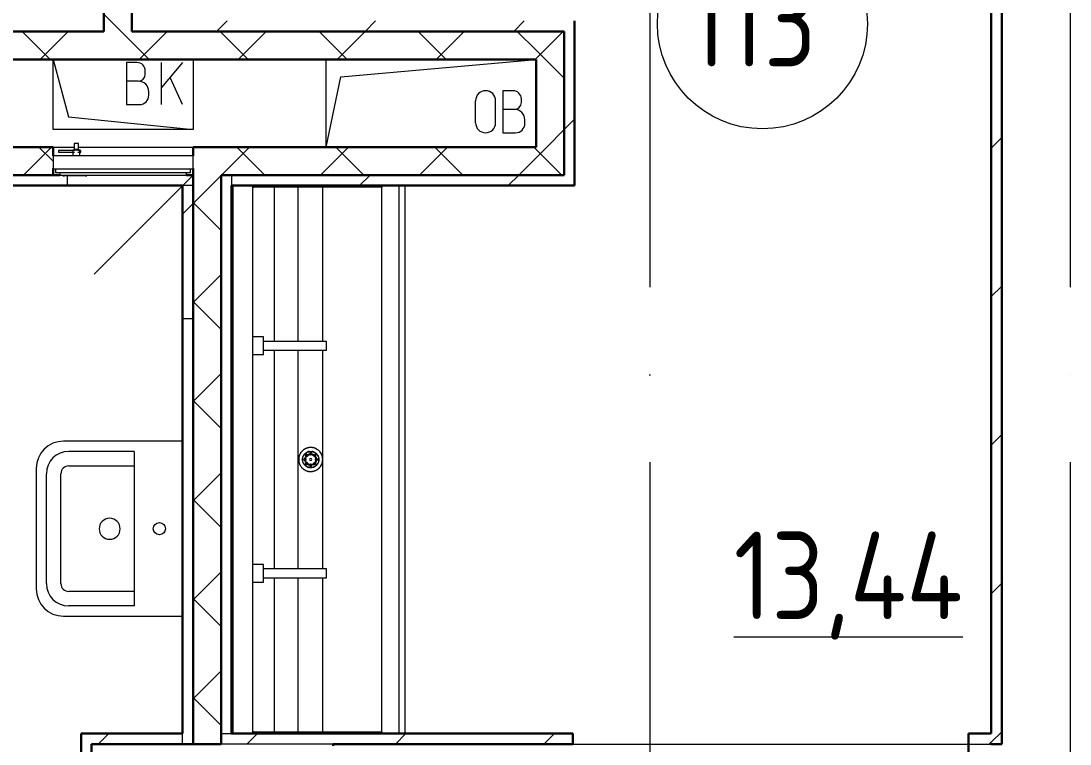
# Model space of a CAD drawing. Header units: millimetres. Extents: x -21010 to 105841, y -18351 to 135084.
# Drawn here: x 4265 to 7262, y 5270 to 7335 of the extents above; entities that cross this region are included whole.
import ezdxf

# ---------------------------------------------------------------- set-up
doc = ezdxf.new("R2010")
doc.units = ezdxf.units.MM
doc.linetypes.add('ADSK_Линия сетки', pattern=[2500, 2000, -250, 0, -250])
for name, color, linetype, lineweight in [('Марки помещений', 7, 'Continuous', 9), ('Обобщенные модели', 7, 'Continuous', 9), ('Оборудование', 7, 'Continuous', 18), ('Оси', 7, 'Continuous', 9), ('Перекрытие', 7, 'Continuous', 18), ('Сантехника', 7, 'Continuous', 18), ('Стены внутренние', 7, 'Continuous', 18), ('Стены наружные', 7, 'Continuous', 18), ('Стены штриховка', 7, 'Continuous', 13)]:
    doc.layers.add(name, color=color, linetype=linetype, lineweight=lineweight)
doc.styles.add('GOST Common_3', font='GOST_Common.ttf', dxfattribs={"height": 3.5})

# ---------------------------------------------------------------- blocks, each defined once
blk = doc.blocks.new('1 этаж 21082025')
at = {"lineweight": 18}
for p, q in [((10095, -36250), (10139.6, -36414.1)), ((10095, -36450), (10095, -36250)), ((10495, -36250), (10495, -36450)), ((10875, -36500), (10875, -36250)), ((10916.8, -36299.4), (11475, -36250)), ((10335.2, -36258.7), (10305.2, -36258.7)), ((10305.2, -36258.7), (10305.2, -36378.7)), ((10358.6, -36292), (10358.6, -36282)), ((10465.2, -36258.7), (10405.2, -36330.2)), ((10405.2, -36378.7), (10405.2, -36258.7)), ((10338.6, -36312), (10305.2, -36312)), ((10465.2, -36378.7), (10429.3, -36301.5)), ((10875, -36500), (10916.8, -36299.4)), ((10368.6, -36352), (10368.6, -36342)), ((11409.4, -36339.2), (11379.4, -36339.2)), ((11379.4, -36339.2), (11379.4, -36459.2)), ((11301.9, -36430.6), (11301.9, -36367.9)), ((11359.3, -36430.6), (11359.3, -36367.9)), ((11432.7, -36372.6), (11432.7, -36362.6)), ((10305.2, -36378.7), (10341.9, -36378.7)), ((11412.7, -36392.6), (11379.4, -36392.6)), ((10139.6, -36414.1), (10495, -36450)), ((11442.7, -36432.6), (11442.7, -36422.6)), ((10495, -36450), (10095, -36450)), ((11379.4, -36459.2), (11416.1, -36459.2))]:
    blk.add_line(p, q, dxfattribs=at)
for centre, radius, start, end in [((10335.2, -36282), 23.3, 0, 90), ((10338.6, -36292), 20, 270, 0), ((10338.6, -36342), 30, 0, 90), ((11330.6, -36367.9), 28.7, 0, 180), ((11409.4, -36362.6), 23.3, 0, 90), ((10341.9, -36352), 26.7, 270, 0), ((11412.7, -36372.6), 20, 270, 0), ((11412.7, -36422.6), 30, 0, 90), ((11330.6, -36430.6), 28.7, 180, 0), ((11416.1, -36432.6), 26.7, 270, 0)]:
    blk.add_arc(centre, radius, start, end, dxfattribs=at)
at = {"layer": 'Марки помещений'}
blk.add_circle((12121.5, -36148.1), 300, dxfattribs=at)
at = {"layer": 'Обобщенные модели'}
for p, q in [((10465, -37340), (10125, -37340)), ((10327, -37369.4), (10139.8, -37369.4)), ((10327, -37369.4), (10327, -37810.6)), ((10047, -37418), (10047, -37590.1)), ((10139.8, -37410.7), (10327, -37410.7)), ((10076.3, -37747), (10076.3, -37433)), ((10117.6, -37747), (10117.6, -37433)), ((10047, -37590.1), (10047, -37762)), ((10327, -37769.3), (10139.8, -37769.3)), ((10327, -37810.6), (10139.8, -37810.6)), ((10125, -37840), (10465, -37840))]:
    blk.add_line(p, q, dxfattribs=at)
blk.add_circle((10398.7, -37590), 17.5, dxfattribs=at)
for centre, radius, start, end in [((10125, -37418), 78, 90, 180), ((10139.8, -37433), 63.6, 90, 180), ((10139.8, -37433), 22.3, 90, 180), ((10256.8, -37590.4), 30, 90, 270), ((10256.8, -37590.4), 30, 270, 90), ((10139.8, -37747), 63.6, 180, 270), ((10139.8, -37747), 22.3, 180, 270), ((10125, -37762), 78, 180, 270)]:
    blk.add_arc(centre, radius, start, end, dxfattribs=at)
at = {"layer": 'Оборудование'}
for p, q in [((10155.4, -36489.7), (10155.4, -36507.1)), ((10167.6, -36489.7), (10155.4, -36489.7)), ((10167.6, -36507.1), (10167.6, -36489.7)), ((10095, -36525), (10095, -36561.4)), ((10495, -36525), (10095, -36525)), ((10110.8, -36509.6), (10110.8, -36514.6)), ((10156.7, -36509.6), (10110.8, -36509.6)), ((10110.8, -36514.6), (10156.7, -36514.6)), ((10151.8, -36509.1), (10151.8, -36525)), ((10171.1, -36509.1), (10151.8, -36509.1)), ((10155.4, -36507.1), (10153.4, -36509.1)), ((10167.6, -36507.1), (10155.4, -36507.1)), ((10174.6, -36509.6), (10166.3, -36509.6)), ((10166.3, -36514.6), (10174.6, -36514.6)), ((10169.6, -36509.1), (10167.6, -36507.1)), ((10171.1, -36525), (10171.1, -36509.1)), ((10174.6, -36514.6), (10174.6, -36509.6)), ((10495, -36561.4), (10495, -36525)), ((10095.9, -36562.3), (10494.1, -36562.3)), ((10102, -36562.3), (10102, -36572)), ((10103, -36573), (10487, -36573)), ((10114, -36574.5), (10114, -36580)), ((10114, -36580), (10476, -36580)), ((10123, -36580), (10123, -36582)), ((10123, -36582), (10127, -36582)), ((10187.5, -36582), (10127, -36582)), ((10187.5, -36582), (10191.5, -36582)), ((10191.5, -36582), (10191.5, -36580)), ((10495, -36580), (10212.2, -36862.8)), ((10476, -36580), (10476, -36574.5)), ((10488, -36572), (10488, -36562.3))]:
    blk.add_line(p, q, dxfattribs=at)
for points, knots in [([(10095, -36561.4), (10095, -36561.5), (10095, -36561.6), (10095.1, -36561.8), (10095.2, -36562), (10095.4, -36562.1), (10095.5, -36562.2), (10095.7, -36562.3), (10095.8, -36562.3), (10095.9, -36562.3)], [0, 0, 0, 0, 0.166667, 0.333333, 0.458333, 0.583333, 0.708333, 0.833333, 1, 1, 1, 1]), ([(10102, -36572), (10102, -36572.1), (10102, -36572.3), (10102.1, -36572.5), (10102.2, -36572.7), (10102.4, -36572.8), (10102.5, -36572.9), (10102.6, -36572.9), (10102.7, -36573), (10102.9, -36573), (10103, -36573)], [0, 0, 0, 0, 0.166667, 0.333333, 0.458333, 0.583333, 0.666667, 0.75, 0.833333, 1, 1, 1, 1]), ([(10112.5, -36573), (10112.6, -36573), (10112.8, -36573), (10113.1, -36573.1), (10113.2, -36573.2), (10113.4, -36573.3), (10113.6, -36573.4), (10113.7, -36573.6), (10113.8, -36573.8), (10113.9, -36573.9), (10114, -36574.2), (10114, -36574.4), (10114, -36574.5)], [0, 0, 0, 0, 0.166667, 0.25, 0.333333, 0.416667, 0.5, 0.583333, 0.666667, 0.75, 0.833333, 1, 1, 1, 1]), ([(10476, -36574.5), (10476, -36574.4), (10476, -36574.2), (10476.1, -36573.9), (10476.2, -36573.8), (10476.3, -36573.6), (10476.4, -36573.4), (10476.6, -36573.3), (10476.8, -36573.2), (10476.9, -36573.1), (10477.2, -36573), (10477.4, -36573), (10477.5, -36573)], [-1, -1, -1, -1, -0.833333, -0.75, -0.666667, -0.583333, -0.5, -0.416667, -0.333333, -0.25, -0.166667, 0, 0, 0, 0]), ([(10487, -36573), (10487.1, -36573), (10487.3, -36573), (10487.4, -36572.9), (10487.5, -36572.9), (10487.6, -36572.8), (10487.8, -36572.7), (10487.9, -36572.5), (10488, -36572.3), (10488, -36572.1), (10488, -36572)], [-1, -1, -1, -1, -0.833333, -0.75, -0.666667, -0.583333, -0.458333, -0.333333, -0.166667, 0, 0, 0, 0]), ([(10494.1, -36562.3), (10494.2, -36562.3), (10494.3, -36562.3), (10494.5, -36562.2), (10494.6, -36562.1), (10494.8, -36562), (10494.9, -36561.8), (10495, -36561.6), (10495, -36561.5), (10495, -36561.4)], [-1, -1, -1, -1, -0.833333, -0.75, -0.583333, -0.458333, -0.333333, -0.166667, 0, 0, 0, 0])]:
    blk.add_open_spline(points, degree=3, knots=knots, dxfattribs=at)
at = {"layer": 'Оси', "linetype": 'ADSK_Линия сетки'}
for p, q in [((11800, -29900), (11800, -60626.1)), ((13000, -29900), (13000, -60626.1))]:
    blk.add_line(p, q, dxfattribs=at)
at = {"layer": 'Перекрытие', "color": 49, "true_color": 0x464646}
for p, q in [((10095, -36450), (10095, -36250)), ((10495, -36250), (10495, -36450)), ((10875, -36500), (10875, -36250)), ((10495, -36450), (10095, -36450))]:
    blk.add_line(p, q, dxfattribs=at)
at = {"layer": 'Сантехника'}
for p, q in [((10610, -38175), (10610, -36610)), ((10666, -36615), (10666, -36610)), ((10666, -36610), (10666, -36615)), ((10666, -38170), (10666, -36615)), ((10666, -36615), (10668.4, -36615)), ((10676.9, -36615), (10668.4, -36615)), ((10676.9, -36615), (10676.9, -36610)), ((11034, -36615), (10676.9, -36615)), ((10727.4, -37055.1), (10727.4, -36615)), ((10795.4, -37055), (10795.4, -36615)), ((10866.1, -37055), (10866.1, -36615)), ((11034, -36610), (11034, -36615)), ((11034, -38170), (11034, -36615)), ((11084, -38175), (11084, -36610)), ((11101, -38175), (11101, -36610)), ((10696, -37042.5), (10666, -37042.5)), ((10696, -37092.5), (10696, -37042.5)), ((10876, -37055), (10696, -37055)), ((10876, -37080), (10876, -37055)), ((10666, -37092.5), (10696, -37092.5)), ((10696, -37080), (10876, -37080)), ((10727.4, -37705.1), (10727.4, -37079.9)), ((10795.4, -37705), (10795.4, -37080)), ((10866.1, -37705), (10866.1, -37080)), ((10809.7, -37365.6), (10808.7, -37366.5)), ((10810.8, -37364.8), (10809.7, -37365.6)), ((10811.9, -37364), (10810.8, -37364.8)), ((10813.1, -37363.2), (10811.9, -37364)), ((10814.3, -37362.6), (10813.1, -37363.2)), ((10815.5, -37361.9), (10814.3, -37362.6)), ((10816.7, -37361.3), (10815.5, -37361.9)), ((10818, -37360.8), (10816.7, -37361.3)), ((10819.3, -37360.3), (10818, -37360.8)), ((10820.6, -37359.8), (10819.3, -37360.3)), ((10821.9, -37359.4), (10820.6, -37359.8)), ((10823.2, -37359.1), (10821.9, -37359.4)), ((10824.5, -37358.8), (10823.2, -37359.1)), ((10825.9, -37358.6), (10824.5, -37358.8)), ((10827.3, -37358.4), (10825.9, -37358.6)), ((10828.6, -37358.3), (10827.3, -37358.4)), ((10830, -37358.2), (10828.6, -37358.3)), ((10831.4, -37358.2), (10830, -37358.2)), ((10832.7, -37358.2), (10831.4, -37358.2)), ((10834.1, -37358.3), (10832.7, -37358.2)), ((10835.5, -37358.5), (10834.1, -37358.3)), ((10836.8, -37358.7), (10835.5, -37358.5)), ((10838.2, -37359), (10836.8, -37358.7)), ((10839.5, -37359.3), (10838.2, -37359)), ((10840.8, -37359.6), (10839.5, -37359.3)), ((10842.1, -37360.1), (10840.8, -37359.6)), ((10843.4, -37360.5), (10842.1, -37360.1)), ((10844.7, -37361.1), (10843.4, -37360.5)), ((10845.9, -37361.6), (10844.7, -37361.1)), ((10847.2, -37362.2), (10845.9, -37361.6)), ((10848.4, -37362.9), (10847.2, -37362.2)), ((10849.5, -37363.6), (10848.4, -37362.9)), ((10850.7, -37364.4), (10849.5, -37363.6)), ((10851.8, -37365.2), (10850.7, -37364.4)), ((10852.9, -37366.1), (10851.8, -37365.2)), ((10853.9, -37367), (10852.9, -37366.1)), ((10796.8, -37390.4), (10796.7, -37391.8)), ((10796.7, -37391.8), (10796.7, -37392.5)), ((10796.7, -37392.5), (10796.7, -37393.9)), ((10796.7, -37393.9), (10796.8, -37395.2)), ((10796.9, -37389), (10796.8, -37390.4)), ((10796.8, -37395.2), (10796.9, -37396.6)), ((10797, -37387.7), (10796.9, -37389)), ((10797.3, -37386.3), (10797, -37387.7)), ((10797.5, -37385), (10797.3, -37386.3)), ((10797.9, -37383.6), (10797.5, -37385)), ((10798.2, -37382.3), (10797.9, -37383.6)), ((10798.7, -37381), (10798.2, -37382.3)), ((10799.2, -37379.7), (10798.7, -37381)), ((10799.7, -37378.5), (10799.2, -37379.7)), ((10800.3, -37377.2), (10799.7, -37378.5)), ((10800.9, -37376), (10800.3, -37377.2)), ((10801.6, -37374.8), (10800.9, -37376)), ((10802.3, -37373.7), (10801.6, -37374.8)), ((10803.1, -37372.5), (10802.3, -37373.7)), ((10803.9, -37371.4), (10803.1, -37372.5)), ((10804.8, -37370.4), (10803.9, -37371.4)), ((10805.7, -37369.3), (10804.8, -37370.4)), ((10806.7, -37368.3), (10805.7, -37369.3)), ((10807.6, -37367.4), (10806.7, -37368.3)), ((10808.7, -37366.5), (10807.6, -37367.4)), ((10807.8, -37390.1), (10807.7, -37391.1)), ((10807.7, -37391.6), (10807.8, -37390.6)), ((10807.7, -37391.1), (10807.7, -37392)), ((10807.7, -37392.5), (10807.7, -37391.6)), ((10807.7, -37392), (10807.7, -37392.5)), ((10807.7, -37392.5), (10807.7, -37393.4)), ((10807.7, -37393), (10807.7, -37392.5)), ((10807.7, -37393.9), (10807.7, -37393)), ((10807.7, -37393.4), (10807.8, -37394.4)), ((10807.8, -37394.9), (10807.7, -37393.9)), ((10807.9, -37389.2), (10807.8, -37390.1)), ((10807.8, -37390.6), (10807.9, -37389.7)), ((10807.8, -37394.4), (10807.9, -37395.3)), ((10807.9, -37395.8), (10807.8, -37394.9)), ((10808.1, -37388.3), (10807.9, -37389.2)), ((10807.9, -37389.7), (10808, -37388.8)), ((10807.9, -37395.3), (10808, -37396.2)), ((10808.1, -37396.7), (10807.9, -37395.8)), ((10808, -37388.8), (10808.2, -37387.9)), ((10808, -37390.7), (10808.1, -37389.7)), ((10808, -37391.6), (10808, -37390.7)), ((10808, -37392.5), (10808, -37391.6)), ((10808, -37393), (10808, -37392.5)), ((10808, -37393.9), (10808, -37393)), ((10808.1, -37394.8), (10808, -37393.9)), ((10808.1, -37389.7), (10808.3, -37388.8)), ((10808.2, -37395.8), (10808.1, -37394.8)), ((10808.2, -37387.9), (10808.4, -37387)), ((10808.3, -37396.7), (10808.2, -37395.8)), ((10808.3, -37388.8), (10808.4, -37387.9)), ((10808.4, -37387), (10808.6, -37386.1)), ((10808.4, -37387.9), (10808.6, -37387)), ((10808.6, -37386.1), (10808.9, -37385.2)), ((10808.9, -37385.2), (10809.2, -37384.3)), ((10809.2, -37384.3), (10809.5, -37383.4)), ((10809.5, -37383.4), (10809.9, -37382.6)), ((10809.9, -37382.6), (10810.3, -37381.7)), ((10810.3, -37381.7), (10810.8, -37380.9)), ((10811, -37380.5), (10810.6, -37381.3)), ((10810.6, -37381.9), (10811, -37381.1)), ((10810.8, -37380.9), (10811.3, -37380.1)), ((10811.5, -37379.7), (10811, -37380.5)), ((10811, -37381.1), (10811.5, -37380.3)), ((10811.3, -37380.1), (10811.8, -37379.3)), ((10812.1, -37378.9), (10811.5, -37379.7)), ((10811.5, -37380.3), (10812, -37379.5)), ((10811.8, -37379.3), (10812.3, -37378.6)), ((10812, -37379.5), (10812.5, -37378.7)), ((10812.6, -37378.2), (10812.1, -37378.9)), ((10812.3, -37378.6), (10812.9, -37377.8)), ((10812.5, -37378.7), (10813.1, -37378)), ((10813.2, -37377.5), (10812.6, -37378.2)), ((10812.9, -37377.8), (10813.5, -37377.1)), ((10813.1, -37378), (10813.7, -37377.3)), ((10813.8, -37376.8), (10813.2, -37377.5)), ((10813.5, -37377.1), (10814.1, -37376.4)), ((10813.7, -37377.3), (10814.3, -37376.6)), ((10814.5, -37376.1), (10813.8, -37376.8)), ((10814.1, -37376.4), (10814.8, -37375.8)), ((10814.3, -37376.6), (10814.9, -37376)), ((10814.8, -37375.8), (10815.4, -37375.1)), ((10814.8, -37391.9), (10814.9, -37391.2)), ((10814.8, -37392.5), (10814.8, -37391.9)), ((10814.8, -37392.8), (10814.8, -37392.5)), ((10814.8, -37393.5), (10814.8, -37392.8)), ((10814.9, -37394.1), (10814.8, -37393.5)), ((10814.9, -37376), (10815.6, -37375.3)), ((10814.9, -37390.6), (10815, -37389.9)), ((10814.9, -37391.2), (10814.9, -37390.6)), ((10815, -37394.8), (10814.9, -37394.1)), ((10815, -37389.9), (10815.1, -37389.3)), ((10815.1, -37395.4), (10815, -37394.8)), ((10815.1, -37389.3), (10815.3, -37388.6)), ((10815.2, -37396.1), (10815.1, -37395.4)), ((10815.4, -37396.7), (10815.2, -37396.1)), ((10815.3, -37388.6), (10815.4, -37388)), ((10815.4, -37375.1), (10816.2, -37374.5)), ((10815.4, -37388), (10815.6, -37387.4)), ((10815.6, -37375.3), (10816.3, -37374.7)), ((10815.6, -37387.4), (10815.8, -37386.8)), ((10815.8, -37386.8), (10816.1, -37386.2)), ((10816.1, -37386.2), (10816.3, -37385.6)), ((10816.2, -37374.5), (10816.9, -37374)), ((10816.3, -37374.7), (10817, -37374.2)), ((10816.3, -37385.6), (10816.6, -37385)), ((10816.6, -37385), (10816.9, -37384.5)), ((10816.9, -37374), (10817.6, -37373.4)), ((10816.9, -37384.5), (10817.3, -37383.9)), ((10817.3, -37383.9), (10817.6, -37383.4)), ((10817.6, -37373.4), (10818.4, -37372.9)), ((10817.6, -37383.4), (10818, -37382.8)), ((10817.8, -37373.6), (10818.6, -37373.1)), ((10818, -37382.8), (10818.4, -37382.3)), ((10818.4, -37372.9), (10819.2, -37372.4)), ((10818.4, -37382.3), (10818.8, -37381.8)), ((10818.6, -37373.1), (10819.3, -37372.6)), ((10818.8, -37381.8), (10819.3, -37381.3)), ((10819.2, -37372.4), (10820, -37372)), ((10819.3, -37372.6), (10820.1, -37372.2)), ((10819.3, -37381.3), (10819.7, -37380.9)), ((10819.7, -37380.9), (10820.2, -37380.4)), ((10820, -37372), (10820.8, -37371.5)), ((10820.1, -37372.2), (10821, -37371.8)), ((10820.2, -37380.4), (10820.7, -37380)), ((10821.3, -37371.3), (10820.5, -37371.7)), ((10820.7, -37380), (10821.2, -37379.6)), ((10820.8, -37371.5), (10821.7, -37371.1)), ((10821, -37371.8), (10821.8, -37371.4)), ((10821.2, -37379.6), (10821.7, -37379.2)), ((10822.2, -37370.9), (10821.3, -37371.3)), ((10821.7, -37371.1), (10822.6, -37370.8)), ((10821.7, -37379.2), (10822.2, -37378.9)), ((10821.8, -37371.4), (10822.7, -37371)), ((10823, -37370.6), (10822.2, -37370.9)), ((10822.6, -37370.8), (10823.4, -37370.5)), ((10822.7, -37371), (10823.5, -37370.7)), ((10823.9, -37370.3), (10823, -37370.6)), ((10823.4, -37370.5), (10824.3, -37370.2)), ((10823.5, -37370.7), (10824.4, -37370.4)), ((10824.8, -37370), (10823.9, -37370.3)), ((10824.3, -37370.2), (10825.2, -37369.9)), ((10824.4, -37370.4), (10825.3, -37370.2)), ((10825.7, -37369.8), (10824.8, -37370)), ((10825.2, -37369.9), (10826.1, -37369.7)), ((10825.3, -37370.2), (10826.2, -37370)), ((10826.6, -37369.6), (10825.7, -37369.8)), ((10826.1, -37369.7), (10827, -37369.5)), ((10826.2, -37370), (10827.1, -37369.8)), ((10827.5, -37369.5), (10826.6, -37369.6)), ((10827, -37369.5), (10828, -37369.4)), ((10827.1, -37369.8), (10828, -37369.7)), ((10827.6, -37376.7), (10828.2, -37376.5)), ((10828, -37369.4), (10828.9, -37369.3)), ((10828, -37369.7), (10828.9, -37369.6)), ((10828.2, -37376.5), (10828.9, -37376.4)), ((10828.9, -37369.3), (10829.8, -37369.2)), ((10828.9, -37369.6), (10829.8, -37369.5)), ((10828.9, -37376.4), (10829.5, -37376.4)), ((10829.5, -37376.4), (10830.2, -37376.3)), ((10829.8, -37369.2), (10830.7, -37369.2)), ((10829.8, -37369.5), (10830.8, -37369.5)), ((10830.2, -37376.3), (10830.8, -37376.3)), ((10830.7, -37369.2), (10831.7, -37369.2)), ((10830.8, -37369.5), (10831.7, -37369.5)), ((10830.8, -37376.3), (10831.5, -37376.3)), ((10831.5, -37376.3), (10832.1, -37376.3)), ((10831.7, -37369.2), (10832.6, -37369.3)), ((10831.7, -37369.5), (10832.6, -37369.5)), ((10832.1, -37376.3), (10832.8, -37376.4)), ((10832.6, -37369.3), (10833.5, -37369.3)), ((10832.6, -37369.5), (10833.5, -37369.6)), ((10832.8, -37376.4), (10833.4, -37376.5)), ((10833.4, -37376.5), (10834, -37376.6)), ((10833.5, -37369.3), (10834.5, -37369.5)), ((10833.5, -37369.6), (10834.4, -37369.7)), ((10835, -37369.5), (10834, -37369.4)), ((10834.4, -37369.7), (10835.3, -37369.9)), ((10834.5, -37369.5), (10835.4, -37369.6)), ((10835.9, -37369.7), (10835, -37369.5)), ((10835.3, -37369.9), (10836.2, -37370.1)), ((10835.4, -37369.6), (10836.3, -37369.8)), ((10836.8, -37369.9), (10835.9, -37369.7)), ((10836.2, -37370.1), (10837.1, -37370.3)), ((10836.3, -37369.8), (10837.2, -37370)), ((10837.7, -37370.2), (10836.8, -37369.9)), ((10837.1, -37370.3), (10838, -37370.6)), ((10837.2, -37370), (10838.1, -37370.3)), ((10838.6, -37370.5), (10837.7, -37370.2)), ((10838, -37370.6), (10838.9, -37370.9)), ((10838.1, -37370.3), (10839, -37370.6)), ((10839.4, -37370.8), (10838.6, -37370.5)), ((10838.9, -37370.9), (10839.7, -37371.2)), ((10839, -37370.6), (10839.8, -37370.9)), ((10840.3, -37371.1), (10839.4, -37370.8)), ((10839.7, -37371.2), (10840.6, -37371.6)), ((10839.8, -37370.9), (10840.7, -37371.3)), ((10840, -37379), (10840.5, -37379.4)), ((10841.2, -37371.5), (10840.3, -37371.1)), ((10840.5, -37379.4), (10841, -37379.8)), ((10840.6, -37371.6), (10841.4, -37372)), ((10840.7, -37371.3), (10841.5, -37371.7)), ((10841, -37379.8), (10841.5, -37380.2)), ((10842, -37372), (10841.2, -37371.5)), ((10841.4, -37372), (10842.2, -37372.4)), ((10841.5, -37371.7), (10842.4, -37372.2)), ((10841.5, -37380.2), (10842, -37380.6)), ((10842, -37380.6), (10842.5, -37381.1)), ((10842.2, -37372.4), (10843, -37372.8)), ((10842.4, -37372.2), (10843.2, -37372.6)), ((10842.5, -37381.1), (10842.9, -37381.6)), ((10842.9, -37381.6), (10843.4, -37382)), ((10843, -37372.8), (10843.8, -37373.3)), ((10843.2, -37372.6), (10843.9, -37373.1)), ((10843.4, -37382), (10843.8, -37382.5)), ((10843.8, -37373.3), (10844.6, -37373.9)), ((10843.8, -37382.5), (10844.2, -37383.1)), ((10843.9, -37373.1), (10844.7, -37373.7)), ((10844.2, -37383.1), (10844.5, -37383.6)), ((10844.5, -37383.6), (10844.9, -37384.1)), ((10844.6, -37373.9), (10845.3, -37374.4)), ((10844.7, -37373.7), (10845.5, -37374.2)), ((10844.9, -37384.1), (10845.2, -37384.7)), ((10845.2, -37384.7), (10845.5, -37385.3)), ((10845.3, -37374.4), (10846, -37375)), ((10845.5, -37374.2), (10846.2, -37374.8)), ((10845.5, -37385.3), (10845.8, -37385.9)), ((10845.8, -37385.9), (10846, -37386.5)), ((10846, -37375), (10846.7, -37375.6)), ((10846, -37386.5), (10846.3, -37387.1)), ((10846.2, -37374.8), (10846.9, -37375.4)), ((10846.3, -37387.1), (10846.5, -37387.7)), ((10846.5, -37387.7), (10846.6, -37388.3)), ((10846.6, -37388.3), (10846.8, -37388.9)), ((10846.7, -37375.6), (10847.4, -37376.3)), ((10846.9, -37395.7), (10846.7, -37396.4)), ((10846.8, -37388.9), (10846.9, -37389.6)), ((10846.9, -37375.4), (10847.5, -37376.1)), ((10846.9, -37389.6), (10847, -37390.2)), ((10847, -37395.1), (10846.9, -37395.7)), ((10847, -37390.2), (10847.1, -37390.9)), ((10847.1, -37394.4), (10847, -37395.1)), ((10847.1, -37390.9), (10847.2, -37391.5)), ((10847.2, -37393.1), (10847.1, -37393.8)), ((10847.1, -37393.8), (10847.1, -37394.4)), ((10847.9, -37376.4), (10847.2, -37375.8)), ((10847.2, -37391.5), (10847.2, -37392.2)), ((10847.2, -37392.2), (10847.2, -37392.5)), ((10847.2, -37392.5), (10847.2, -37393.1)), ((10847.4, -37376.3), (10848, -37376.9)), ((10847.5, -37376.1), (10848.2, -37376.8)), ((10848.5, -37377.1), (10847.9, -37376.4)), ((10848, -37376.9), (10848.6, -37377.6)), ((10848.2, -37376.8), (10848.8, -37377.5)), ((10849.1, -37377.8), (10848.5, -37377.1)), ((10848.6, -37377.6), (10849.2, -37378.3)), ((10848.8, -37377.5), (10849.4, -37378.2)), ((10849.7, -37378.6), (10849.1, -37377.8)), ((10849.2, -37378.3), (10849.7, -37379.1)), ((10849.4, -37378.2), (10849.9, -37378.9)), ((10850.2, -37379.3), (10849.7, -37378.6)), ((10849.7, -37379.1), (10850.3, -37379.8)), ((10849.9, -37378.9), (10850.5, -37379.7)), ((10850.7, -37380.1), (10850.2, -37379.3)), ((10850.3, -37379.8), (10850.7, -37380.6)), ((10850.5, -37379.7), (10851, -37380.5)), ((10851.2, -37380.9), (10850.7, -37380.1)), ((10850.7, -37380.6), (10851.2, -37381.4)), ((10851, -37380.5), (10851.4, -37381.3)), ((10851.4, -37381.3), (10851.9, -37382.1)), ((10851.9, -37382.1), (10852.3, -37383)), ((10852.3, -37383), (10852.6, -37383.8)), ((10852.6, -37383.8), (10853, -37384.7)), ((10853, -37384.7), (10853.2, -37385.6)), ((10853.2, -37385.6), (10853.5, -37386.5)), ((10853.5, -37386.5), (10853.7, -37387.4)), ((10853.5, -37387.4), (10853.7, -37388.3)), ((10853.7, -37396.2), (10853.6, -37397.1)), ((10853.7, -37387.4), (10853.9, -37388.3)), ((10853.7, -37388.3), (10853.8, -37389.2)), ((10853.9, -37395.3), (10853.7, -37396.2)), ((10853.8, -37389.2), (10853.9, -37390.2)), ((10854.9, -37367.9), (10853.9, -37367)), ((10853.9, -37388.3), (10854.1, -37389.2)), ((10853.9, -37390.2), (10854, -37391.1)), ((10854, -37394.3), (10853.9, -37395.3)), ((10853.9, -37396.7), (10854.1, -37395.8)), ((10854.1, -37389.7), (10854, -37388.8)), ((10854, -37391.1), (10854, -37392)), ((10854, -37392), (10854, -37392.5)), ((10854, -37392.5), (10854, -37393.4)), ((10854, -37393.4), (10854, -37394.3)), ((10854.1, -37395.3), (10854, -37396.2)), ((10854.1, -37389.2), (10854.2, -37390.1)), ((10854.2, -37390.6), (10854.1, -37389.7)), ((10854.2, -37394.4), (10854.1, -37395.3)), ((10854.1, -37395.8), (10854.2, -37394.9)), ((10854.2, -37390.1), (10854.3, -37391.1)), ((10854.3, -37391.6), (10854.2, -37390.6)), ((10854.3, -37393.4), (10854.2, -37394.4)), ((10854.2, -37394.9), (10854.3, -37393.9)), ((10854.3, -37391.1), (10854.3, -37392)), ((10854.3, -37392.5), (10854.3, -37391.6)), ((10854.3, -37392), (10854.3, -37392.5)), ((10854.3, -37393), (10854.3, -37392.5)), ((10854.3, -37392.5), (10854.3, -37393.4)), ((10854.3, -37393.9), (10854.3, -37393)), ((10855.9, -37368.9), (10854.9, -37367.9)), ((10856.8, -37369.9), (10855.9, -37368.9)), ((10857.7, -37370.9), (10856.8, -37369.9)), ((10858.5, -37372), (10857.7, -37370.9)), ((10859.3, -37373.1), (10858.5, -37372)), ((10860.1, -37374.3), (10859.3, -37373.1)), ((10860.8, -37375.5), (10860.1, -37374.3)), ((10861.4, -37376.7), (10860.8, -37375.5)), ((10862, -37377.9), (10861.4, -37376.7)), ((10862.6, -37379.1), (10862, -37377.9)), ((10863.1, -37380.4), (10862.6, -37379.1)), ((10863.6, -37381.7), (10863.1, -37380.4)), ((10864, -37383), (10863.6, -37381.7)), ((10864.3, -37384.3), (10864, -37383)), ((10864.6, -37385.7), (10864.3, -37384.3)), ((10864.9, -37387), (10864.6, -37385.7)), ((10865.1, -37388.4), (10864.9, -37387)), ((10865, -37397.3), (10865.1, -37396)), ((10865.2, -37389.8), (10865.1, -37388.4)), ((10865.1, -37396), (10865.2, -37394.6)), ((10865.3, -37391.1), (10865.2, -37389.8)), ((10865.2, -37394.6), (10865.3, -37393.2)), ((10865.3, -37392.5), (10865.3, -37391.1)), ((10865.3, -37393.2), (10865.3, -37392.5)), ((10796.9, -37396.6), (10797.1, -37398)), ((10797.1, -37398), (10797.4, -37399.3)), ((10797.4, -37399.3), (10797.7, -37400.7)), ((10797.7, -37400.7), (10798, -37402)), ((10798, -37402), (10798.4, -37403.3)), ((10798.4, -37403.3), (10798.9, -37404.6)), ((10798.9, -37404.6), (10799.4, -37405.9)), ((10799.4, -37405.9), (10800, -37407.1)), ((10800, -37407.1), (10800.6, -37408.3)), ((10800.6, -37408.3), (10801.2, -37409.5)), ((10801.2, -37409.5), (10801.9, -37410.7)), ((10801.9, -37410.7), (10802.7, -37411.9)), ((10802.7, -37411.9), (10803.5, -37413)), ((10803.5, -37413), (10804.3, -37414.1)), ((10804.3, -37414.1), (10805.2, -37415.1)), ((10805.2, -37415.1), (10806.1, -37416.1)), ((10806.1, -37416.1), (10807.1, -37417.1)), ((10807.1, -37417.1), (10808.1, -37418)), ((10808.3, -37397.6), (10808.1, -37396.7)), ((10808.1, -37418), (10809.1, -37418.9)), ((10808.5, -37397.6), (10808.3, -37396.7)), ((10808.5, -37398.5), (10808.3, -37397.6)), ((10808.6, -37398), (10808.5, -37397.6)), ((10808.8, -37399.4), (10808.5, -37398.5)), ((10809, -37400.3), (10808.8, -37399.4)), ((10809.4, -37401.2), (10809, -37400.3)), ((10809.1, -37418.9), (10810.2, -37419.8)), ((10809.7, -37402), (10809.4, -37401.2)), ((10810.1, -37402.9), (10809.7, -37402)), ((10810.6, -37403.7), (10810.1, -37402.9)), ((10810.2, -37419.8), (10811.3, -37420.6)), ((10811, -37404.5), (10810.6, -37403.7)), ((10811.3, -37404.4), (10810.8, -37403.6)), ((10810.8, -37404.1), (10811.3, -37404.9)), ((10811.5, -37405.3), (10811, -37404.5)), ((10811.7, -37405.2), (10811.3, -37404.4)), ((10811.3, -37404.9), (10811.8, -37405.7)), ((10811.3, -37420.6), (10812.5, -37421.4)), ((10812.1, -37406.1), (10811.5, -37405.3)), ((10812.3, -37405.9), (10811.7, -37405.2)), ((10811.8, -37405.7), (10812.3, -37406.4)), ((10812.6, -37406.8), (10812.1, -37406.1)), ((10812.8, -37406.7), (10812.3, -37405.9)), ((10812.3, -37406.4), (10812.9, -37407.2)), ((10812.5, -37421.4), (10813.6, -37422.1)), ((10813.2, -37407.5), (10812.6, -37406.8)), ((10813.4, -37407.4), (10812.8, -37406.7)), ((10812.9, -37407.2), (10813.5, -37407.9)), ((10813.8, -37408.2), (10813.2, -37407.5)), ((10814, -37408.1), (10813.4, -37407.4)), ((10813.5, -37407.9), (10814.1, -37408.6)), ((10813.6, -37422.1), (10814.8, -37422.8)), ((10814.5, -37408.9), (10813.8, -37408.2)), ((10814.6, -37408.7), (10814, -37408.1)), ((10814.1, -37408.6), (10814.8, -37409.2)), ((10815.1, -37409.6), (10814.5, -37408.9)), ((10815.3, -37409.4), (10814.6, -37408.7)), ((10814.8, -37422.8), (10816.1, -37423.4)), ((10815.8, -37410.2), (10815.1, -37409.6)), ((10816, -37410), (10815.3, -37409.4)), ((10815.5, -37397.3), (10815.4, -37396.7)), ((10815.7, -37397.9), (10815.5, -37397.3)), ((10816, -37398.5), (10815.7, -37397.9)), ((10816.5, -37410.8), (10815.8, -37410.2)), ((10816.2, -37399.1), (10816, -37398.5)), ((10816.7, -37410.6), (10816, -37410)), ((10816.1, -37423.4), (10817.3, -37423.9)), ((10816.5, -37399.7), (10816.2, -37399.1)), ((10816.8, -37400.3), (10816.5, -37399.7)), ((10817.3, -37411.3), (10816.5, -37410.8)), ((10817.4, -37411.1), (10816.7, -37410.6)), ((10817.1, -37400.9), (10816.8, -37400.3)), ((10817.5, -37401.4), (10817.1, -37400.9)), ((10818.1, -37411.9), (10817.3, -37411.3)), ((10817.3, -37423.9), (10818.6, -37424.5)), ((10818.2, -37411.7), (10817.4, -37411.1)), ((10817.8, -37401.9), (10817.5, -37401.4)), ((10818.2, -37402.5), (10817.8, -37401.9)), ((10818.8, -37412.4), (10818.1, -37411.9)), ((10818.6, -37403), (10818.2, -37402.5)), ((10819, -37412.2), (10818.2, -37411.7)), ((10819.1, -37403.4), (10818.6, -37403)), ((10818.6, -37424.5), (10819.9, -37424.9)), ((10819.6, -37412.8), (10818.8, -37412.4)), ((10819.8, -37412.6), (10819, -37412.2)), ((10819.5, -37403.9), (10819.1, -37403.4)), ((10820, -37404.4), (10819.5, -37403.9)), ((10820.5, -37413.3), (10819.6, -37412.8)), ((10820.6, -37413), (10819.8, -37412.6)), ((10819.9, -37424.9), (10821.2, -37425.4)), ((10820.5, -37404.8), (10820, -37404.4)), ((10820, -37413), (10820.8, -37413.5)), ((10821, -37405.2), (10820.5, -37404.8)), ((10821.3, -37413.7), (10820.5, -37413.3)), ((10821.4, -37413.4), (10820.6, -37413)), ((10820.8, -37413.5), (10821.7, -37413.9)), ((10821.5, -37405.6), (10821, -37405.2)), ((10821.2, -37425.4), (10822.5, -37425.7)), ((10822.2, -37414.1), (10821.3, -37413.7)), ((10822.3, -37413.8), (10821.4, -37413.4)), ((10822, -37406), (10821.5, -37405.6)), ((10821.7, -37413.9), (10822.6, -37414.2)), ((10823, -37414.4), (10822.2, -37414.1)), ((10823.1, -37414.1), (10822.3, -37413.8)), ((10822.5, -37425.7), (10823.8, -37426)), ((10822.6, -37414.2), (10823.4, -37414.5)), ((10823.9, -37414.7), (10823, -37414.4)), ((10824, -37414.4), (10823.1, -37414.1)), ((10823.4, -37414.5), (10824.3, -37414.8)), ((10823.8, -37426), (10825.2, -37426.3)), ((10824.8, -37415), (10823.9, -37414.7)), ((10824.9, -37414.7), (10824, -37414.4)), ((10824.3, -37414.8), (10825.2, -37415.1)), ((10825.7, -37415.2), (10824.8, -37415)), ((10825.8, -37414.9), (10824.9, -37414.7)), ((10825.2, -37415.1), (10826.1, -37415.3)), ((10826.6, -37415.4), (10825.7, -37415.2)), ((10826.7, -37415.1), (10825.8, -37414.9)), ((10826.1, -37415.3), (10827, -37415.5)), ((10827.5, -37415.5), (10826.6, -37415.4)), ((10827.6, -37415.3), (10826.7, -37415.1)), ((10827, -37415.5), (10828, -37415.6)), ((10828.5, -37415.7), (10827.5, -37415.5)), ((10828.5, -37415.4), (10827.6, -37415.3)), ((10828.6, -37408.5), (10828, -37408.4)), ((10829.4, -37415.5), (10828.5, -37415.4)), ((10829.4, -37415.7), (10828.5, -37415.7)), ((10829.2, -37408.6), (10828.6, -37408.5)), ((10829.9, -37408.7), (10829.2, -37408.6)), ((10830.3, -37415.5), (10829.4, -37415.5)), ((10830.3, -37415.8), (10829.4, -37415.7)), ((10830.5, -37408.7), (10829.9, -37408.7)), ((10831.2, -37415.5), (10830.3, -37415.5)), ((10831.3, -37415.8), (10830.3, -37415.8)), ((10831.2, -37408.7), (10830.5, -37408.7)), ((10831.8, -37408.7), (10831.2, -37408.7)), ((10832.2, -37415.5), (10831.2, -37415.5)), ((10832.2, -37415.8), (10831.3, -37415.8)), ((10832.5, -37408.6), (10831.8, -37408.7)), ((10833.1, -37415.4), (10832.2, -37415.5)), ((10833.1, -37415.7), (10832.2, -37415.8)), ((10833.1, -37408.6), (10832.5, -37408.6)), ((10833.8, -37408.5), (10833.1, -37408.6)), ((10834, -37415.3), (10833.1, -37415.4)), ((10834, -37415.6), (10833.1, -37415.7)), ((10834.4, -37408.3), (10833.8, -37408.5)), ((10834.9, -37415.2), (10834, -37415.3)), ((10835, -37415.5), (10834, -37415.6)), ((10835.9, -37415.3), (10835, -37415.5)), ((10836.8, -37415.1), (10835.9, -37415.3)), ((10837.7, -37414.8), (10836.8, -37415.1)), ((10837.5, -37426.2), (10838.8, -37425.9)), ((10838.6, -37414.5), (10837.7, -37414.8)), ((10839.3, -37414), (10838.5, -37414.3)), ((10839.4, -37414.2), (10838.6, -37414.5)), ((10838.8, -37425.9), (10840.1, -37425.6)), ((10839, -37414.4), (10839.8, -37414.1)), ((10840.2, -37413.6), (10839.3, -37414)), ((10840.3, -37413.9), (10839.4, -37414.2)), ((10840.3, -37405.8), (10839.8, -37406.1)), ((10839.8, -37414.1), (10840.7, -37413.7)), ((10840.1, -37425.6), (10841.4, -37425.2)), ((10841, -37413.2), (10840.2, -37413.6)), ((10840.8, -37405.4), (10840.3, -37405.8)), ((10841.2, -37413.5), (10840.3, -37413.9)), ((10840.7, -37413.7), (10841.5, -37413.3)), ((10841.3, -37405), (10840.8, -37405.4)), ((10841.9, -37412.8), (10841, -37413.2)), ((10842, -37413), (10841.2, -37413.5)), ((10841.8, -37404.6), (10841.3, -37405)), ((10841.4, -37425.2), (10842.7, -37424.7)), ((10842.3, -37404.1), (10841.8, -37404.6)), ((10842.7, -37412.4), (10841.9, -37412.8)), ((10842.8, -37412.6), (10842, -37413)), ((10842.7, -37403.7), (10842.3, -37404.1)), ((10843.2, -37403.2), (10842.7, -37403.7)), ((10843.4, -37411.9), (10842.7, -37412.4)), ((10842.7, -37424.7), (10844, -37424.2)), ((10843.6, -37412.1), (10842.8, -37412.6)), ((10843.6, -37402.7), (10843.2, -37403.2)), ((10844.2, -37411.4), (10843.4, -37411.9)), ((10844, -37402.2), (10843.6, -37402.7)), ((10844.4, -37411.6), (10843.6, -37412.1)), ((10844.4, -37401.6), (10844, -37402.2)), ((10844, -37424.2), (10845.3, -37423.7)), ((10844.7, -37401.1), (10844.4, -37401.6)), ((10845.1, -37411), (10844.4, -37411.6)), ((10845.1, -37400.5), (10844.7, -37401.1)), ((10845.7, -37410.3), (10845, -37410.8)), ((10845.4, -37400), (10845.1, -37400.5)), ((10845.8, -37410.5), (10845.1, -37411)), ((10845.3, -37423.7), (10846.5, -37423.1)), ((10845.7, -37399.4), (10845.4, -37400)), ((10845.9, -37398.8), (10845.7, -37399.4)), ((10846.4, -37409.7), (10845.7, -37410.3)), ((10846.6, -37409.9), (10845.8, -37410.5)), ((10846.2, -37398.2), (10845.9, -37398.8)), ((10846.4, -37397.6), (10846.2, -37398.2)), ((10846.6, -37397), (10846.4, -37397.6)), ((10847.1, -37409), (10846.4, -37409.7)), ((10846.5, -37423.1), (10847.7, -37422.4)), ((10846.7, -37396.4), (10846.6, -37397)), ((10847.2, -37409.2), (10846.6, -37409.9)), ((10847.7, -37408.4), (10847.1, -37409)), ((10847.9, -37408.6), (10847.2, -37409.2)), ((10847.5, -37408.9), (10848.2, -37408.2)), ((10848.3, -37407.7), (10847.7, -37408.4)), ((10847.7, -37422.4), (10848.9, -37421.8)), ((10848.5, -37407.9), (10847.9, -37408.6)), ((10848.2, -37408.2), (10848.8, -37407.5)), ((10848.9, -37407), (10848.3, -37407.7)), ((10849.1, -37407.2), (10848.5, -37407.9)), ((10848.8, -37407.5), (10849.4, -37406.8)), ((10849.5, -37406.3), (10848.9, -37407)), ((10848.9, -37421.8), (10850.1, -37421)), ((10849.7, -37406.4), (10849.1, -37407.2)), ((10849.4, -37406.8), (10849.9, -37406.1)), ((10850, -37405.5), (10849.5, -37406.3)), ((10850.2, -37405.7), (10849.7, -37406.4)), ((10849.9, -37406.1), (10850.5, -37405.3)), ((10850.5, -37404.7), (10850, -37405.5)), ((10850.1, -37421), (10851.2, -37420.2)), ((10850.7, -37404.9), (10850.2, -37405.7)), ((10851, -37403.9), (10850.5, -37404.7)), ((10850.5, -37405.3), (10851, -37404.5)), ((10851.2, -37404.1), (10850.7, -37404.9)), ((10851.4, -37403.1), (10851, -37403.9)), ((10851, -37404.5), (10851.4, -37403.7)), ((10851.7, -37403.3), (10851.2, -37404.1)), ((10851.2, -37420.2), (10852.3, -37419.4)), ((10852.1, -37402.4), (10851.7, -37403.3)), ((10852.5, -37401.6), (10852.1, -37402.4)), ((10852.3, -37419.4), (10853.3, -37418.5)), ((10852.8, -37400.7), (10852.5, -37401.6)), ((10853.1, -37399.8), (10852.8, -37400.7)), ((10853.4, -37398.9), (10853.1, -37399.8)), ((10853.3, -37418.5), (10854.4, -37417.6)), ((10853.6, -37397.1), (10853.4, -37398)), ((10853.6, -37398), (10853.4, -37398.9)), ((10853.8, -37397.1), (10853.6, -37398)), ((10854, -37396.2), (10853.8, -37397.1)), ((10854.4, -37417.6), (10855.3, -37416.7)), ((10855.3, -37416.7), (10856.3, -37415.7)), ((10856.3, -37415.7), (10857.2, -37414.6)), ((10857.2, -37414.6), (10858.1, -37413.6)), ((10858.1, -37413.6), (10858.9, -37412.5)), ((10858.9, -37412.5), (10859.7, -37411.3)), ((10859.7, -37411.3), (10860.4, -37410.2)), ((10860.4, -37410.2), (10861.1, -37409)), ((10861.1, -37409), (10861.7, -37407.8)), ((10861.7, -37407.8), (10862.3, -37406.5)), ((10862.3, -37406.5), (10862.8, -37405.3)), ((10862.8, -37405.3), (10863.3, -37404)), ((10863.3, -37404), (10863.8, -37402.7)), ((10863.8, -37402.7), (10864.1, -37401.4)), ((10864.1, -37401.4), (10864.5, -37400)), ((10864.5, -37400), (10864.7, -37398.7)), ((10864.7, -37398.7), (10865, -37397.3)), ((10825.2, -37426.3), (10826.5, -37426.5)), ((10826.5, -37426.5), (10827.9, -37426.7)), ((10827.9, -37426.7), (10829.3, -37426.8)), ((10829.3, -37426.8), (10830.6, -37426.8)), ((10830.6, -37426.8), (10832, -37426.8)), ((10832, -37426.8), (10833.4, -37426.7)), ((10833.4, -37426.7), (10834.7, -37426.6)), ((10834.7, -37426.6), (10836.1, -37426.4)), ((10836.1, -37426.4), (10837.5, -37426.2)), ((10696, -37692.5), (10666, -37692.5)), ((10696, -37742.5), (10696, -37692.5)), ((10876, -37705), (10696, -37705)), ((10876, -37730), (10876, -37705)), ((10666, -37742.5), (10696, -37742.5)), ((10696, -37730), (10876, -37730)), ((10727.4, -38170), (10727.4, -37729.9)), ((10795.4, -38170), (10795.4, -37730)), ((10866.1, -38170), (10866.1, -37730)), ((10666, -38175), (10666, -38170)), ((10668.4, -38170), (10666, -38170)), ((10666, -38170), (10666, -38175)), ((10668.4, -38170), (10676.9, -38170)), ((10676.9, -38170), (11034, -38170)), ((10676.9, -38175), (10676.9, -38170)), ((11034, -38170), (11034, -38175))]:
    blk.add_line(p, q, dxfattribs=at)
for centre, radius, start, end in [((10831, -37392.5), 34.3, 112.2071, 130.7179), ((10831, -37392.5), 34.3, 81.2405, 94.5295), ((10831, -37392.5), 34.3, 75.5624, 78.404), ((10831, -37392.5), 34.3, 56.5875, 72.8932), ((10831, -37392.5), 34.3, 170.2639, 180), ((10831, -37392.5), 34.3, 180, 184.4583), ((10831, -37392.5), 34.3, 164.3157, 167.198), ((10831, -37392.5), 34.3, 145.0376, 161.2102), ((10831, -37392.5), 23, 144, 154.1058), ((10814.8, -37392.5), 3, 90, 180), ((10814.8, -37392.5), 3, 150, 180), ((10814.8, -37392.5), 3, 180, 210), ((10814.8, -37392.5), 3, 180, 270), ((10814.8, -37392.5), 3, 90, 105), ((10814.8, -37392.5), 3, 255, 270), ((10831, -37392.5), 16.2, 158.4339, 180), ((10814.8, -37392.5), 3, 30, 90), ((10814.8, -37392.5), 3, 0, 90), ((10814.8, -37392.5), 3, 270, 0), ((10814.8, -37392.5), 3, 270, 330), ((10831, -37392.5), 15.9, 0, 180), ((10831, -37392.5), 15.9, 181.0155, 0), ((10831, -37392.5), 16.2, 110.5449, 155.2568), ((10819.5, -37381), 3, 45, 225), ((10819.5, -37381), 3, 135, 195), ((10831, -37392.5), 18.1, 136.4294, 141.4432), ((10819.5, -37381), 3, 210, 225), ((10831, -37392.5), 14.1, 173.2684, 180), ((10831, -37392.5), 14.1, 180, 186.7316), ((10819.5, -37381), 3, 225, 45), ((10819.5, -37381), 3, 225, 285), ((10819.5, -37381), 3, 90, 120), ((10831, -37392.5), 14.1, 136.2949, 141.7649), ((10831, -37392.5), 14.1, 127.2178, 138.2234), ((10831, -37392.5), 14.1, 125.0449, 135), ((10831, -37392.5), 13.9, 45, 135), ((10831, -37392.5), 13.9, 45, 135), ((10819.5, -37381), 3, 330, 45), ((10831, -37392.5), 14.1, 113.7949, 123.75), ((10831, -37392.5), 14.1, 102.5449, 110.6791), ((10831, -37392.5), 16.2, 39.3943, 101.028), ((10831, -37376.3), 3, 0, 180), ((10831, -37376.3), 3, 0, 180), ((10831, -37376.3), 3, 180, 255), ((10831, -37376.3), 3, 180, 0), ((10831, -37392.5), 3, 0, 180), ((10831, -37392.5), 3, 180, 0), ((10831, -37392.5), 14.1, 91.2949, 101.25), ((10831, -37392.5), 14.1, 84.6458, 100.001), ((10831, -37392.5), 18.1, 83.5568, 96.4432), ((10831, -37392.5), 14.1, 80.0449, 90), ((10831, -37376.3), 3, 285, 0), ((10831, -37392.5), 14.1, 68.7949, 78.75), ((10831, -37392.5), 14.1, 60.1033, 67.5), ((10831, -37392.5), 14.1, 46.2949, 56.25), ((10831, -37392.5), 14.1, 42.2028, 55.2148), ((10842.5, -37381), 3, 135, 210), ((10842.5, -37381), 3, 135, 315), ((10842.5, -37381), 3, 315, 135), ((10831, -37392.5), 14.1, 38.2351, 45), ((10842.5, -37381), 3, 255, 315), ((10842.5, -37381), 3, 60, 90), ((10847.2, -37392.5), 3, 90, 180), ((10847.2, -37392.5), 3, 180, 270), ((10842.5, -37381), 3, 345, 45), ((10842.5, -37381), 3, 315, 330), ((10847.2, -37392.5), 3, 90, 150), ((10847.2, -37392.5), 3, 210, 270), ((10831, -37392.5), 14.1, 0, 6.7316), ((10831, -37392.5), 14.1, 353.2684, 0), ((10831, -37392.5), 16.2, 338.4339, 0), ((10847.2, -37392.5), 3, 75, 90), ((10847.2, -37392.5), 3, 0, 90), ((10847.2, -37392.5), 3, 270, 0), ((10847.2, -37392.5), 3, 270, 285), ((10831, -37392.5), 23, 25.3123, 36), ((10847.2, -37392.5), 3, 0, 30), ((10847.2, -37392.5), 3, 330, 0), ((10831, -37392.5), 34.3, 20.4173, 38.2302), ((10831, -37392.5), 34.3, 7.449, 10.0463), ((10831, -37392.5), 34.3, 350.2639, 0), ((10831, -37392.5), 34.3, 0, 4.4583), ((10831, -37392.5), 34.3, 186.4389, 190.0463), ((10831, -37392.5), 34.3, 200.4173, 218.2302), ((10831, -37392.5), 23, 205.3123, 216), ((10831, -37392.5), 34.3, 236.5875, 252.8932), ((10819.5, -37404), 3, 135, 315), ((10819.5, -37404), 3, 165, 225), ((10819.5, -37404), 3, 135, 150), ((10819.5, -37404), 3, 75, 135), ((10819.5, -37404), 3, 315, 135), ((10819.5, -37404), 3, 240, 270), ((10831, -37392.5), 16.2, 219.3943, 251.1907), ((10831, -37392.5), 14.1, 218.2351, 225), ((10831, -37392.5), 14.1, 221.7766, 232.7822), ((10831, -37392.5), 13.9, 225, 315), ((10831, -37392.5), 13.9, 225, 315), ((10831, -37392.5), 14.1, 226.2949, 236.25), ((10819.5, -37404), 3, 315, 30), ((10831, -37392.5), 34.3, 255.5624, 259.0767), ((10831, -37392.5), 14.1, 237.5449, 247.5), ((10831, -37392.5), 14.1, 248.7949, 258.75), ((10831, -37392.5), 16.2, 255, 281.028), ((10831, -37408.7), 3, 0, 180), ((10831, -37408.7), 3, 105, 180), ((10831, -37408.7), 3, 180, 0), ((10831, -37408.7), 3, 180, 0), ((10831, -37392.5), 14.1, 260.0449, 270), ((10831, -37392.5), 14.1, 260.5238, 275.3542), ((10831, -37392.5), 18.1, 263.5568, 276.4432), ((10831, -37392.5), 14.1, 271.2949, 281.25), ((10831, -37408.7), 3, 0, 75), ((10831, -37392.5), 14.1, 282.5449, 292.5), ((10831, -37392.5), 14.1, 293.7949, 299.8967), ((10831, -37392.5), 16.2, 294.3528, 320.552), ((10831, -37392.5), 14.1, 304.7852, 317.7972), ((10831, -37392.5), 14.1, 305.0449, 315), ((10842.5, -37404), 3, 45, 225), ((10842.5, -37404), 3, 150, 225), ((10842.5, -37404), 3, 225, 45), ((10831, -37392.5), 14.1, 316.2949, 321.7649), ((10842.5, -37404), 3, 45, 105), ((10842.5, -37404), 3, 270, 300), ((10831, -37392.5), 18.1, 316.1528, 321.4432), ((10831, -37392.5), 34.3, 292.2071, 310.7179), ((10842.5, -37404), 3, 30, 45), ((10842.5, -37404), 3, 315, 15), ((10831, -37392.5), 23, 324, 334.1058), ((10831, -37392.5), 34.3, 313.5244, 316.5478), ((10831, -37392.5), 34.3, 325.0376, 341.2102), ((10831, -37392.5), 34.3, 344.3157, 347.198), ((10831, -37392.5), 34.3, 261.9792, 274.5295)]:
    blk.add_arc(centre, radius, start, end, dxfattribs=at)
at = {"layer": 'Стены внутренние', "lineweight": 30}
for p, q in [((12805, -32200), (12805, -38205)), ((10895, -38210), (10895, -38205)), ((12710, -38205), (12710, -38595)), ((12805, -38205), (12775, -38205))]:
    blk.add_line(p, q, dxfattribs=at)
at = {"layer": 'Стены внутренние'}
for p, q in [((10895, -38205), (10575, -38205)), ((11580, -38205), (12775, -38205))]:
    blk.add_line(p, q, dxfattribs=at)
at = {"layer": 'Стены наружные', "lineweight": 30}
for p, q in [((10240, -32200), (10240, -36170)), ((10320, -36170), (10320, -32200)), ((12775, -32230), (12775, -38175)), ((11585, -36610), (11585, -36140)), ((10240, -36170), (9840, -36170)), ((11555, -36170), (10320, -36170)), ((11555, -36170), (11555, -36580)), ((9055, -36250), (11475, -36250)), ((11475, -36250), (11475, -36500)), ((10095, -36500), (9055, -36500)), ((10095, -36525), (10095, -36500)), ((11475, -36500), (10495, -36500)), ((10495, -36500), (10495, -36525)), ((9055, -36580), (10114, -36580)), ((10095, -36580), (10095, -36561.6)), ((10495, -36580), (10476, -36580)), ((10495, -38205), (10495, -36561.6)), ((10575, -38205), (10575, -36580)), ((11555, -36580), (10575, -36580)), ((9085, -36610), (10465, -36610)), ((10465, -36610), (10465, -38175)), ((10605, -38175), (10605, -36610)), ((10605, -36610), (11585, -36610)), ((10465, -38175), (10175, -38175)), ((10175, -38175), (10175, -38445)), ((11580, -38175), (10605, -38175)), ((11580, -38205), (11580, -38175)), ((12775, -38175), (12710, -38175)), ((12710, -38175), (12710, -38205)), ((10205, -38205), (10575, -38205)), ((10205, -38475), (10205, -38205)), ((10895, -38205), (11580, -38205))]:
    blk.add_line(p, q, dxfattribs=at)
at = {"layer": 'Стены наружные', "linetype": 'Continuous', "lineweight": 9}
for p, q in [((10289.9, -36170), (10240, -36120.1)), ((10562.3, -36170), (10592.3, -36140)), ((10986.5, -36170), (11016.5, -36140)), ((11410.8, -36170), (11440.8, -36140)), ((10087, -36250), (10007, -36170)), ((10058, -36250), (10138, -36170)), ((10369.9, -36250), (10289.9, -36170)), ((10340.9, -36250), (10420.9, -36170)), ((10652.7, -36250), (10572.7, -36170)), ((10623.7, -36250), (10703.7, -36170)), ((10935.5, -36250), (10855.5, -36170)), ((10906.5, -36250), (10986.5, -36170)), ((11218.4, -36250), (11138.4, -36170)), ((11189.4, -36250), (11269.4, -36170)), ((11475, -36223.8), (11421.2, -36170)), ((11475, -36247.2), (11552.2, -36170)), ((11555, -36303.8), (11475, -36223.8)), ((11472.2, -36250), (11475, -36247.2)), ((11555, -36450.1), (11585, -36420.1)), ((11505.1, -36500), (11555, -36450.1)), ((12775, -36502.9), (12805, -36472.9)), ((10010.9, -36580), (10090.9, -36500)), ((10095, -36540.8), (10054.2, -36500)), ((10576.5, -36580), (10656.5, -36500)), ((10699.9, -36580), (10619.9, -36500)), ((10859.4, -36580), (10939.4, -36500)), ((10982.7, -36580), (10902.7, -36500)), ((11142.2, -36580), (11222.2, -36500)), ((11265.5, -36580), (11185.5, -36500)), ((11425.1, -36580), (11505.1, -36500)), ((11548.4, -36580), (11468.4, -36500)), ((10136, -36610), (10136, -36582)), ((10495, -36661.5), (10575, -36581.5)), ((10970.8, -36610), (11000.8, -36580)), ((11395.1, -36610), (11425.1, -36580)), ((10465, -36691.5), (10495, -36661.5)), ((10575, -36738), (10495, -36658)), ((10495, -36944.4), (10575, -36864.4)), ((12775, -36927.1), (12805, -36897.1)), ((10575, -37020.8), (10495, -36940.8)), ((10495, -37227.2), (10575, -37147.2)), ((10575, -37303.7), (10495, -37223.7)), ((12775, -37351.4), (12805, -37321.4)), ((10495, -37510.1), (10575, -37430.1)), ((10575, -37586.5), (10495, -37506.5)), ((10495, -37792.9), (10575, -37712.9)), ((12775, -37775.7), (12805, -37745.7)), ((10575, -37869.3), (10495, -37789.3)), ((10495, -38075.8), (10575, -37995.8)), ((10575, -38152.2), (10495, -38072.2)), ((10224.3, -38205), (10254.3, -38175)), ((10648.6, -38205), (10678.6, -38175)), ((11072.9, -38205), (11102.9, -38175)), ((11497.1, -38205), (11527.1, -38175)), ((12775, -38199.9), (12805, -38169.9)), ((12769.9, -38205), (12775, -38199.9))]:
    blk.add_line(p, q, dxfattribs=at)
at = {"layer": 'Стены наружные'}
for p, q in [((10095, -36500), (10155.4, -36500)), ((10167.6, -36500), (10495, -36500))]:
    blk.add_line(p, q, dxfattribs=at)
at = {"layer": 'Стены штриховка'}
for p, q in [((10605, -36580), (10605, -36610)), ((10495, -36610), (10465, -36610)), ((10465, -36990), (10495, -36990)), ((10465, -38205), (10465, -38175)), ((10575, -38175), (10605, -38175))]:
    blk.add_line(p, q, dxfattribs=at)
at = {"layer": 'Марки помещений', "style": 'GOST Common_3', "width": 0.9}
for s, p in [('113', (11910.4, -36270.3)), ('%%U13,44', (12039.4, -37848.6))]:
    blk.add_text(s, height=250, dxfattribs=at).set_placement(p)

msp = doc.modelspace()

# ---------------------------------------------------------------- block references
msp.add_blockref('1 этаж 21082025', (-5738, 43475))

doc.saveas('drawing.dxf')
